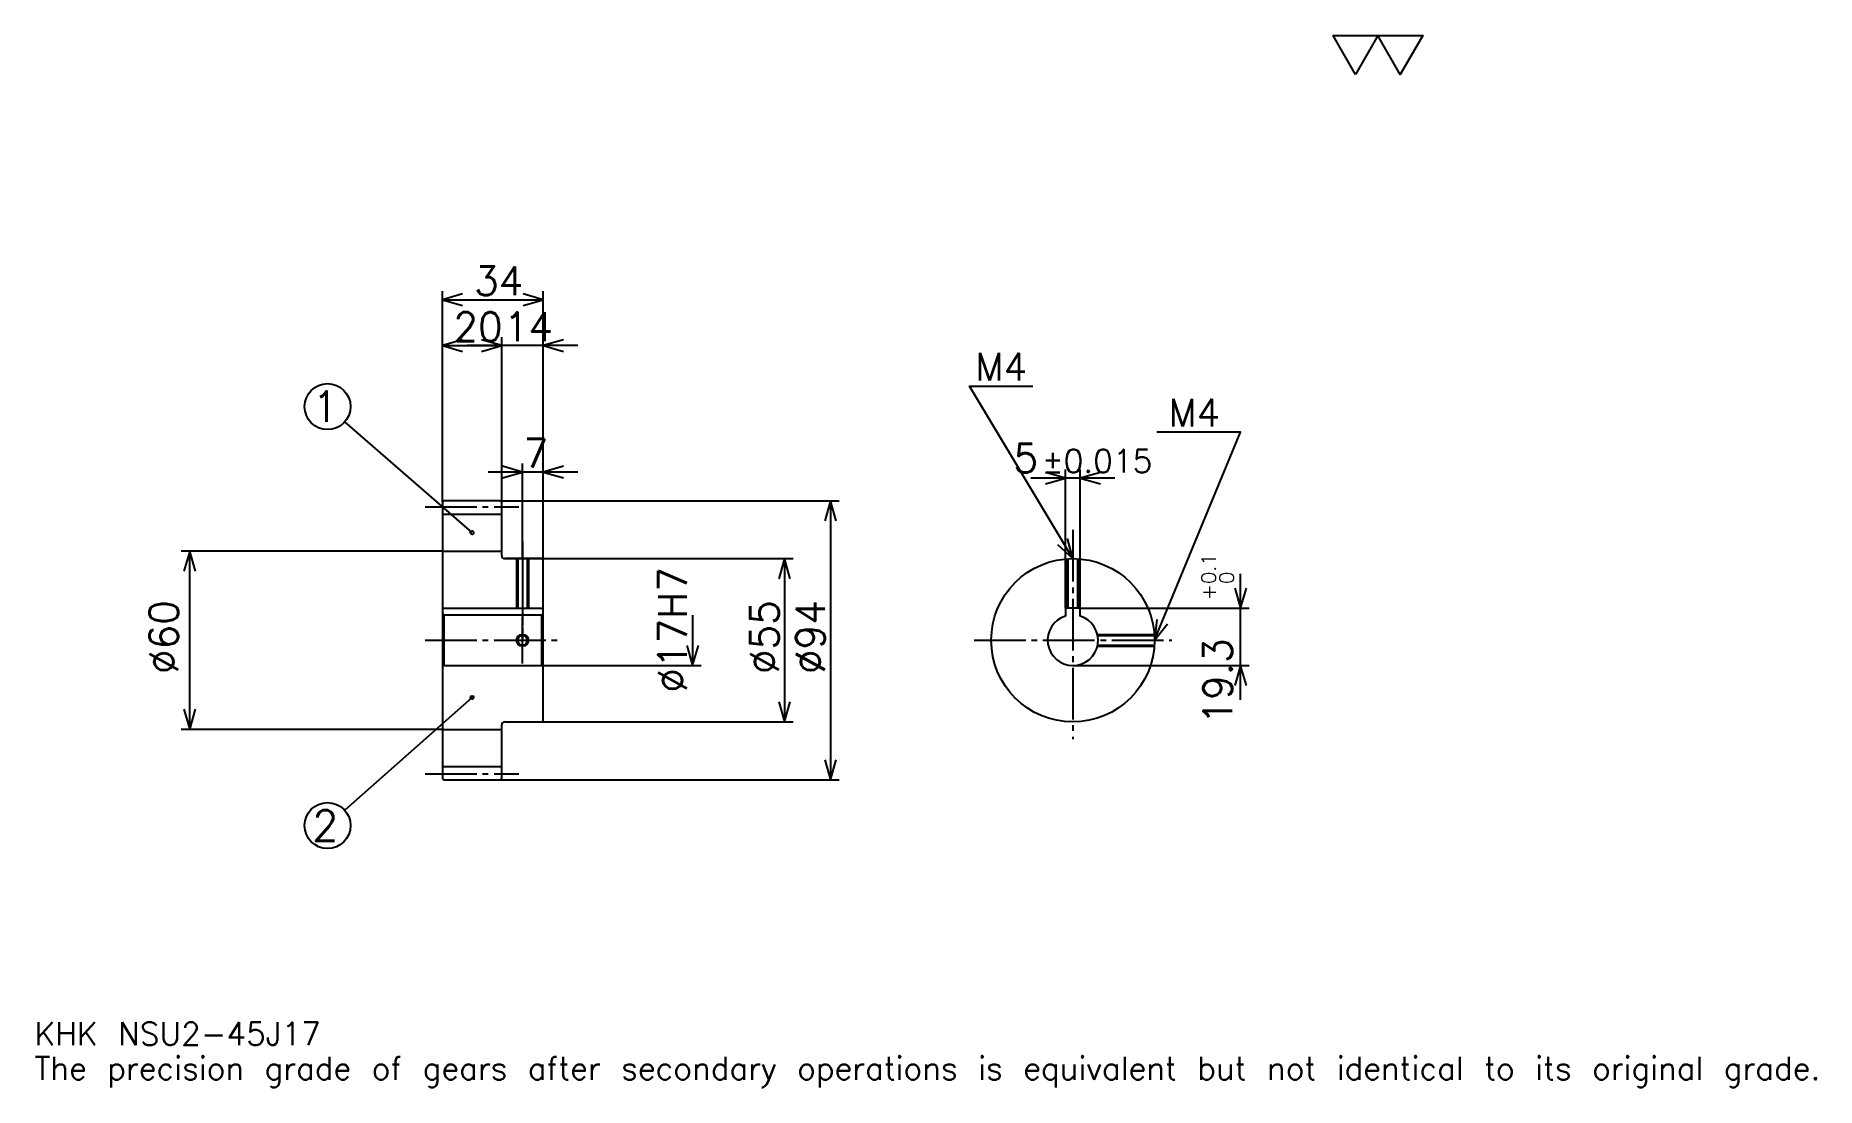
# Model space of a CAD drawing. Extents: x 20 to 620, y 7 to 361.
import ezdxf

# ---------------------------------------------------------------- set-up
doc = ezdxf.new("R2010")
doc.units = 0
doc.linetypes.add('DASHDOT', pattern=[23.217392, 17.413043, -1.934783, 1.934783, -1.934783])
doc.layers.get('0').update_dxf_attribs({"linetype": 'CONTINUOUS'})
doc.layers.add('DASHDOT', color=6, linetype='DASHDOT')
doc.styles.add('KANJI', font='TXT', dxfattribs={"bigfont": 'BIGFONT'})

msp = doc.modelspace()

# ---------------------------------------------------------------- linework, layer by layer
at = {"color": 5}
for p, q in [((156.717407, 204.684784), (156.717407, 275.304352)), ((156.717407, 272.402161), (190.717407, 272.402161)), ((190.717407, 204.684784), (190.717407, 275.304352)), ((176.717407, 204.684784), (176.717407, 259.826111)), ((156.717407, 256.92392), (176.717407, 256.92392)), ((202.326111, 256.92392), (165.108704, 256.92392)), ((166.717407, 193.934784), (123.855713, 231.295258)), ((183.717407, 204.684784), (183.717407, 217.260864)), ((202.326111, 214.358704), (172.108704, 214.358704)), ((383.239136, 212.271744), (355.021759, 212.271744)), ((366.630432, 168.484787), (366.630432, 215.17392)), ((371.630432, 168.484787), (371.630432, 215.17392)), ((156.717407, 204.184784), (156.717407, 204.684784)), ((176.217407, 204.684784), (190.717407, 204.684784)), ((176.717407, 204.184784), (176.717407, 204.684784)), ((183.717407, 185.184784), (183.717407, 204.684784)), ((183.717407, 185.184784), (183.717407, 204.684784)), ((190.717407, 204.684784), (290.358704, 204.684784)), ((190.717407, 184.684784), (190.717407, 204.684784)), ((287.456543, 204.684784), (287.456543, 110.684784)), ((156.717407, 187.684784), (68.684799, 187.684784)), ((71.586975, 127.684784), (71.586975, 187.684784)), ((177.717407, 185.184784), (190.717407, 185.184784)), ((190.717407, 185.184784), (274.880463, 185.184784)), ((271.978271, 185.184784), (271.978271, 130.184784)), ((425.652191, 137.576096), (425.652191, 180.093475)), ((371.630432, 168.484787), (428.554352, 168.484787)), ((241.021759, 166.184784), (241.021759, 149.184784)), ((190.717407, 149.184784), (243.923935, 149.184784)), ((369.130432, 149.184784), (428.554352, 149.184784)), ((166.717407, 138.434784), (123.814278, 100.421463)), ((156.717407, 127.684784), (68.684799, 127.684784)), ((177.717407, 130.184784), (190.717407, 130.184784)), ((190.717407, 130.184784), (274.880463, 130.184784)), ((176.217407, 110.684784), (190.717407, 110.684784)), ((190.717407, 110.684784), (290.358704, 110.684784))]:
    msp.add_line(p, q, dxfattribs=at)
at = {"color": 4}
for p, q in [((156.717407, 200.184784), (176.717407, 200.184784)), ((156.717407, 187.684784), (176.717407, 187.684784)), ((156.717407, 168.484787), (190.717407, 168.484787)), ((157.217407, 166.184784), (157.217407, 149.184784)), ((190.217407, 166.184784), (190.717407, 166.684784)), ((190.217407, 149.184784), (190.717407, 148.684784)), ((156.717407, 127.684784), (176.717407, 127.684784)), ((156.717407, 115.184784), (176.717407, 115.184784))]:
    msp.add_line(p, q, dxfattribs=at)
at = {"color": 7}
msp.add_lwpolyline([(464.347839, 348.260864), (456.802185, 361.339996), (486.984802, 361.339996), (479.439148, 348.260864), (471.893494, 361.339996), (464.347839, 348.260864)], dxfattribs=at)
at = {"color": 5}
for points in [[(163.489151, 274.336975), (156.717407, 272.402161), (163.489151, 270.467407)], [(183.945663, 270.467407), (190.717407, 272.402161), (183.945663, 274.336975)], [(163.489151, 258.858704), (156.717407, 256.92392), (163.489151, 254.989136)], [(169.945663, 254.989136), (176.717407, 256.92392), (169.945663, 258.858704)], [(169.945663, 254.989136), (176.717407, 256.92392), (169.945663, 258.858704)], [(197.489151, 258.858704), (190.717407, 256.92392), (197.489151, 254.989136)], [(369.130432, 185.184784), (334.304382, 243.228271), (355.586975, 243.228271)], [(396.630432, 157.684784), (425.652191, 227.75), (397.404358, 227.75)], [(176.945663, 212.42392), (183.717407, 214.358704), (176.945663, 216.293488)], [(197.489151, 216.293488), (190.717407, 214.358704), (197.489151, 212.42392)], [(359.858704, 210.33696), (366.630432, 212.271744), (359.858704, 214.206528)], [(378.402191, 214.206528), (371.630432, 212.271744), (378.402191, 210.33696)], [(289.391327, 197.91304), (287.456543, 204.684784), (285.521759, 197.91304)], [(363.987366, 189.996063), (369.130432, 185.184784), (367.305481, 191.986938)], [(73.521759, 180.91304), (71.586975, 187.684784), (69.652191, 180.91304)], [(273.913055, 178.41304), (271.978271, 185.184784), (270.043488, 178.41304)], [(423.717407, 175.256531), (425.652191, 168.484787), (427.586975, 175.256531)], [(397.434357, 164.681473), (396.630432, 157.684784), (401.009369, 163.200653)], [(239.086975, 155.956528), (241.021759, 149.184784), (242.956543, 155.956528)], [(427.586975, 142.41304), (425.652191, 149.184784), (423.717407, 142.41304)], [(69.652191, 134.456528), (71.586975, 127.684784), (73.521759, 134.456528)], [(270.043488, 136.956528), (271.978271, 130.184784), (273.913055, 136.956528)], [(285.521759, 117.456528), (287.456543, 110.684784), (289.391327, 117.456528)]]:
    msp.add_lwpolyline(points, dxfattribs=at)
at = {"color": 4}
for points in [[(176.717407, 186.184784), (176.717407, 204.184784), (176.217407, 204.684784), (157.217407, 204.684784), (156.717407, 204.184784), (156.717407, 148.684784)], [(177.717407, 130.184784), (190.217407, 130.184784), (190.717407, 130.684784), (190.717407, 184.684784), (190.217407, 185.184784), (177.717407, 185.184784)], [(181.717407, 185.184784), (181.717407, 168.484787)], [(182.097412, 185.184784), (182.097412, 168.484787)], [(185.337402, 185.184784), (185.337402, 168.484787)], [(185.717407, 185.184784), (185.717407, 168.484787)], [(367.130432, 168.484787), (367.130432, 185.111954)], [(367.510437, 168.484787), (367.510437, 185.137024)], [(370.750427, 168.484787), (370.750427, 185.137024)], [(371.130432, 168.484787), (371.130432, 185.111954)], [(371.630432, 165.808823), (371.630432, 168.484787), (366.630432, 168.484787), (366.630432, 165.808823)], [(156.717407, 148.684784), (157.217407, 149.184784), (190.217407, 149.184784), (190.217407, 166.184784), (157.217407, 166.184784), (156.717407, 166.684784)], [(377.391785, 159.684784), (396.557617, 159.684784)], [(377.47464, 159.304779), (396.582703, 159.304779)], [(377.47464, 156.064789), (396.582703, 156.064789)], [(377.391785, 155.684784), (396.557617, 155.684784)], [(156.717407, 148.684784), (156.717407, 111.184784), (157.217407, 110.684784), (176.217407, 110.684784), (176.717407, 111.184784), (176.717407, 129.184784)]]:
    msp.add_lwpolyline(points, dxfattribs=at)
at = {"color": 5}
for centre, radius in [((118.021759, 236.380432), 7.73913), ((166.717407, 193.934784), 0.580435), ((166.717407, 138.434784), 0.580435), ((118.021759, 95.289131), 7.73913)]:
    msp.add_circle(centre, radius, dxfattribs=at)
at = {"color": 4}
for centre, radius in [((369.130432, 157.684784), 27.5), ((183.717407, 157.684784), 1.62)]:
    msp.add_circle(centre, radius, dxfattribs=at)
at = {"color": 7}
msp.add_circle((183.717407, 157.684784), 2, dxfattribs=at)
at = {"color": 4}
for centre, radius, start, end in [((177.717407, 186.184784), 1, 180, 270), ((369.130432, 157.684784), 8.5, 107.104634835, 72.895365165), ((177.717407, 129.184784), 1, 90, 180)]:
    msp.add_arc(centre, radius, start, end, dxfattribs=at)
at = {"layer": 'DASHDOT', "color": 7}
for p, q in [((150.913055, 202.684784), (182.521759, 202.684784)), ((369.130432, 194.858704), (369.130432, 124.380432)), ((183.717407, 185.184784), (183.717407, 157.684784)), ((150.913055, 157.684784), (196.521759, 157.684784)), ((335.826111, 157.684784), (402.434814, 157.684784)), ((150.913055, 112.684784), (182.521759, 112.684784))]:
    msp.add_line(p, q, dxfattribs=at)
for points in [[(183.717407, 190.989136), (183.717407, 162.680435)], [(183.717407, 149.880432), (183.717407, 165.489136)], [(175.913055, 157.684784), (191.521759, 157.684784)]]:
    msp.add_lwpolyline(points, dxfattribs=at)

# ---------------------------------------------------------------- texts
at = {"color": 7, "style": 'KANJI'}
for s, height, p in [('34', 9.673913, (167.429367, 273.950012)), ('20', 9.673913, (160.429367, 258.471741)), ('14', 9.673913, (177.429367, 258.471741)), ('M4', 9.286957, (336.239136, 245.163055)), ('1', 10.318841, (112.862335, 231.221008)), ('M4', 9.286957, (401.273926, 229.684784)), ('7', 9.673913, (184.07338, 215.906525)), ('5', 9.673913, (349.16156, 214.206528)), ('%%p0.015', 7.73913, (358.737549, 214.206528)), ('2', 10.318841, (112.862335, 90.129707)), ('KHK NSU2-45J17', 7.73913, (19.347826, 21.282608)), ('The precision grade of gears after secondary operations is equivalent but not identical to its original grade.', 7.73913, (19.347826, 9.673913))]:
    msp.add_text(s, height=height, dxfattribs=at).set_placement(p)
for s, height, p in [('%%c17H7', 9.673913, (239.086975, 140.029892)), ('0.1', 4.836957, (417.332642, 176.610901)), ('0', 4.836957, (423.330444, 176.610901)), ('+', 4.836957, (417.332642, 171.193512)), ('%%c60', 9.673913, (67.717407, 146.317932)), ('%%c55', 9.673913, (270.043488, 146.317932)), ('%%c94', 9.673913, (285.521759, 146.317932)), ('19.3', 9.673913, (422.750031, 129.320984))]:
    msp.add_text(s, height=height, rotation=90, dxfattribs=at).set_placement(p)

doc.saveas('drawing.dxf')
